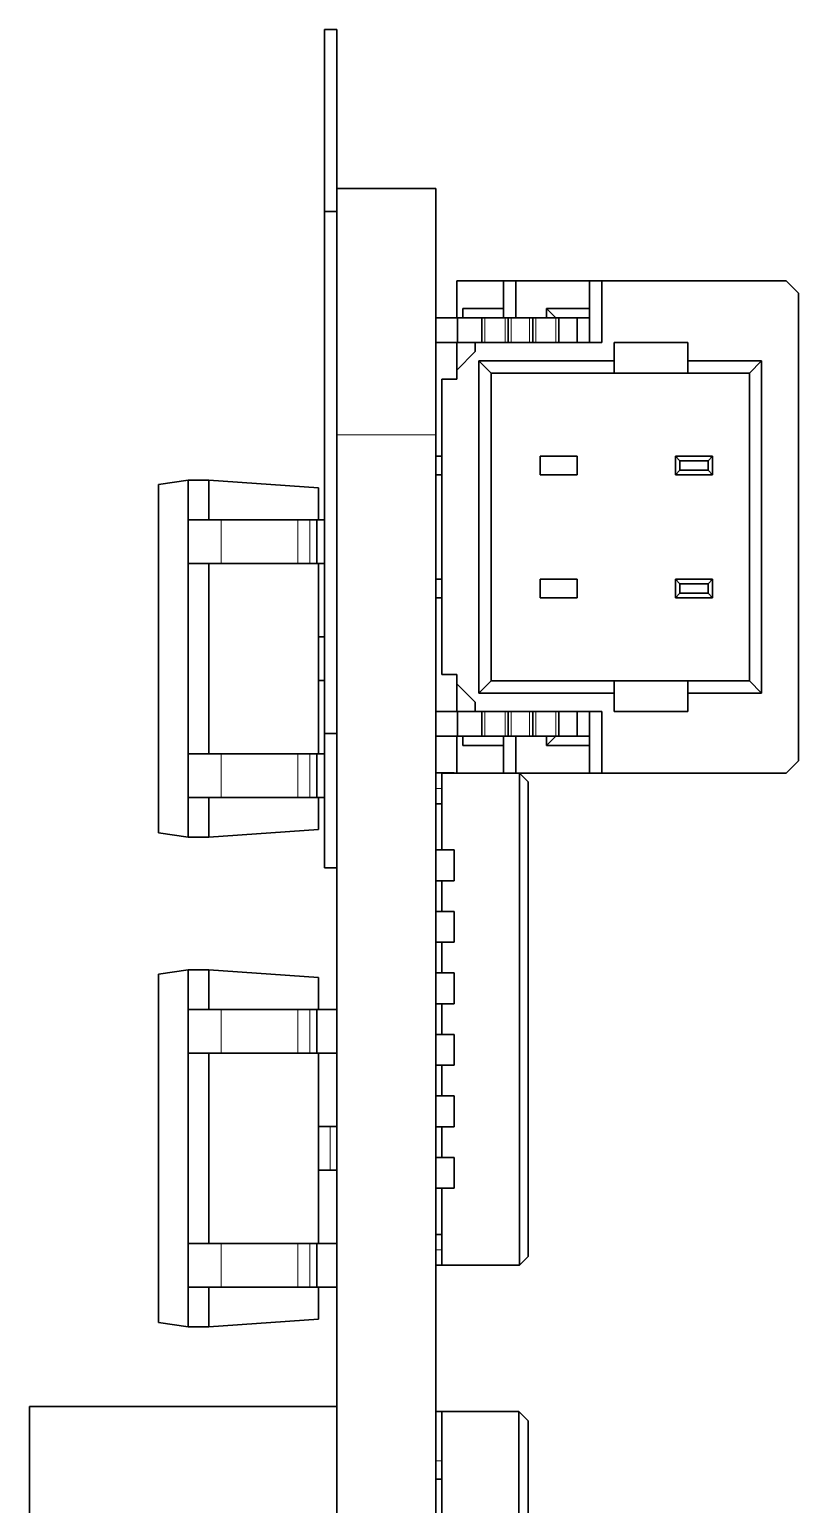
# Model space of a CAD drawing. Extents: x 386 to 1090, y 188 to 736.
# Drawn here: x 583.61 to 589.86, y 621.61 to 633.6 of the extents above; entities that cross this region are included whole.
import ezdxf

# ---------------------------------------------------------------- set-up
doc = ezdxf.new("R2010")
doc.units = 0

msp = doc.modelspace()

# ---------------------------------------------------------------- linework, layer by layer
at = {"color": 7, "lineweight": 35, "ltscale": 0.037001}
msp.add_line((586.008, 632.122), (586.008, 633.602), dxfattribs=at)
at = {"color": 7, "lineweight": 35, "ltscale": 0.002499}
for p, q in [((586.008, 633.602), (586.108, 633.602)), ((586.008, 632.122), (586.108, 632.122)), ((587.463, 631.559), (587.563, 631.559)), ((588.163, 631.559), (588.263, 631.559)), ((588.363, 630.909), (588.363, 630.809)), ((588.963, 630.809), (588.963, 630.909)), ((586.008, 627.88), (586.108, 627.88)), ((587.463, 627.859), (587.563, 627.859)), ((588.263, 627.559), (588.163, 627.559)), ((586.008, 626.789), (586.108, 626.789))]:
    msp.add_line(p, q, dxfattribs=at)
at = {"color": 7, "lineweight": 35, "ltscale": 0.032338}
msp.add_line((586.108, 633.602), (586.108, 632.309), dxfattribs=at)
at = {"color": 7, "lineweight": 35, "ltscale": 0.05}
for p, q in [((586.108, 632.309), (586.108, 630.309)), ((586.913, 632.309), (586.913, 630.309)), ((586.963, 620.369), (586.963, 622.369)), ((587.588, 622.369), (587.588, 620.369))]:
    msp.add_line(p, q, dxfattribs=at)
at = {"color": 7, "lineweight": 35, "ltscale": 0.020126}
msp.add_line((586.108, 632.309), (586.913, 632.309), dxfattribs=at)
at = {"color": 7, "lineweight": 35, "ltscale": 0.106055}
msp.add_line((586.008, 627.88), (586.008, 632.122), dxfattribs=at)
at = {"color": 7, "lineweight": 35, "ltscale": 0.0075}
for p, q in [((587.083, 631.259), (587.083, 631.559)), ((587.463, 631.259), (587.463, 631.559)), ((587.563, 631.559), (587.563, 631.259)), ((588.063, 630.134), (587.763, 630.134)), ((588.063, 630.134), (587.763, 630.134)), ((587.763, 629.984), (588.063, 629.984)), ((587.763, 629.984), (588.063, 629.984)), ((588.063, 629.134), (587.763, 629.134)), ((588.063, 629.134), (587.763, 629.134)), ((587.763, 628.984), (588.063, 628.984)), ((587.763, 628.984), (588.063, 628.984)), ((587.083, 627.859), (587.083, 627.559)), ((587.463, 627.559), (587.463, 627.859)), ((587.563, 627.859), (587.563, 627.559))]:
    msp.add_line(p, q, dxfattribs=at)
at = {"color": 7, "lineweight": 35, "ltscale": 0.0095}
msp.add_line((587.083, 631.559), (587.463, 631.559), dxfattribs=at)
at = {"color": 7, "lineweight": 35, "ltscale": 0.015001}
for p, q in [((587.563, 631.559), (588.163, 631.559)), ((588.363, 631.059), (588.963, 631.059)), ((588.363, 630.809), (588.963, 630.809)), ((588.963, 628.309), (588.363, 628.309)), ((588.963, 628.059), (588.363, 628.059))]:
    msp.add_line(p, q, dxfattribs=at)
at = {"color": 7, "lineweight": 35, "ltscale": 0.0125}
for p, q in [((588.163, 631.059), (588.163, 631.559)), ((588.263, 631.559), (588.263, 631.059)), ((589.463, 630.809), (588.963, 630.809)), ((588.963, 628.309), (589.463, 628.309)), ((588.163, 627.559), (588.163, 628.059)), ((588.263, 628.059), (588.263, 627.559))]:
    msp.add_line(p, q, dxfattribs=at)
at = {"color": 7, "lineweight": 35, "ltscale": 0.0375}
for p, q in [((589.763, 631.559), (588.263, 631.559)), ((589.763, 627.559), (588.263, 627.559))]:
    msp.add_line(p, q, dxfattribs=at)
at = {"color": 7, "lineweight": 35, "ltscale": 0.003536}
for p, q in [((589.863, 631.459), (589.763, 631.559)), ((587.363, 628.309), (587.263, 628.209)), ((589.563, 628.209), (589.463, 628.309))]:
    msp.add_line(p, q, dxfattribs=at)
at = {"color": 7, "lineweight": 35, "ltscale": 0.095}
msp.add_line((589.863, 627.659), (589.863, 631.459), dxfattribs=at)
at = {"color": 7, "lineweight": 35, "ltscale": 0.001874}
for p, q in [((587.133, 631.334), (587.133, 631.259)), ((587.813, 631.334), (587.813, 631.259)), ((587.083, 630.759), (587.083, 630.834))]:
    msp.add_line(p, q, dxfattribs=at)
at = {"color": 7, "lineweight": 35, "ltscale": 0.00825}
for p, q in [((587.463, 631.334), (587.133, 631.334)), ((587.463, 627.859), (587.133, 627.859)), ((587.133, 627.784), (587.463, 627.784))]:
    msp.add_line(p, q, dxfattribs=at)
at = {"color": 7, "lineweight": 35, "ltscale": 0.008751}
for p, q in [((588.163, 631.334), (587.813, 631.334)), ((587.813, 627.784), (588.163, 627.784))]:
    msp.add_line(p, q, dxfattribs=at)
at = {"color": 7, "lineweight": 35, "ltscale": 0.002651}
msp.add_line((587.888, 631.259), (587.813, 631.334), dxfattribs=at)
at = {"color": 7, "lineweight": 35, "ltscale": 0.004375}
for p, q in [((587.088, 631.259), (586.913, 631.259)), ((587.088, 631.059), (586.913, 631.059)), ((587.088, 628.059), (586.913, 628.059)), ((587.088, 627.859), (586.913, 627.859))]:
    msp.add_line(p, q, dxfattribs=at)
at = {"color": 7, "lineweight": 35, "ltscale": 0.005}
for p, q in [((586.913, 631.259), (586.913, 631.059)), ((587.088, 631.259), (587.288, 631.259)), ((587.088, 631.259), (587.088, 631.059)), ((587.288, 631.259), (587.288, 631.059)), ((587.501, 631.259), (587.501, 631.059)), ((587.701, 631.259), (587.701, 631.059)), ((587.913, 631.259), (587.913, 631.059)), ((588.063, 631.259), (588.063, 631.059)), ((588.163, 631.259), (588.163, 631.059)), ((587.088, 631.059), (587.288, 631.059)), ((586.913, 627.859), (586.913, 628.059)), ((587.088, 628.059), (587.288, 628.059)), ((587.088, 627.859), (587.088, 628.059)), ((587.288, 627.859), (587.288, 628.059)), ((587.501, 627.859), (587.501, 628.059)), ((587.701, 627.859), (587.701, 628.059)), ((587.913, 627.859), (587.913, 628.059)), ((588.063, 627.859), (588.063, 628.059)), ((588.163, 627.859), (588.163, 628.059)), ((587.088, 627.859), (587.288, 627.859))]:
    msp.add_line(p, q, dxfattribs=at)
at = {"color": 7, "lineweight": 35, "ltscale": 0.000624084}
for p, q in [((587.288, 631.259), (587.313, 631.259)), ((587.476, 631.259), (587.501, 631.259)), ((587.288, 628.059), (587.313, 628.059)), ((587.476, 628.059), (587.501, 628.059)), ((587.288, 627.859), (587.313, 627.859)), ((587.476, 627.859), (587.501, 627.859))]:
    msp.add_line(p, q, dxfattribs=at)
at = {"color": 7, "lineweight": 13, "ltscale": 0.005}
for p, q in [((587.313, 631.259), (587.313, 631.059)), ((587.476, 631.259), (587.476, 631.059)), ((587.526, 631.259), (587.526, 631.059)), ((587.676, 631.259), (587.676, 631.059)), ((587.726, 631.259), (587.726, 631.059)), ((587.888, 631.259), (587.888, 631.059)), ((587.313, 627.859), (587.313, 628.059)), ((587.476, 627.859), (587.476, 628.059)), ((587.526, 627.859), (587.526, 628.059)), ((587.676, 627.859), (587.676, 628.059)), ((587.726, 627.859), (587.726, 628.059)), ((587.888, 627.859), (587.888, 628.059))]:
    msp.add_line(p, q, dxfattribs=at)
at = {"color": 7, "lineweight": 35, "ltscale": 0.004063}
for p, q in [((587.476, 631.259), (587.313, 631.259)), ((587.476, 628.059), (587.313, 628.059)), ((587.476, 627.859), (587.313, 627.859))]:
    msp.add_line(p, q, dxfattribs=at)
at = {"color": 7, "lineweight": 35, "ltscale": 0.00062561}
for p, q in [((587.526, 631.259), (587.501, 631.259)), ((587.676, 631.259), (587.701, 631.259)), ((587.726, 631.259), (587.701, 631.259)), ((587.888, 631.259), (587.913, 631.259)), ((587.501, 628.059), (587.526, 628.059)), ((587.676, 628.059), (587.701, 628.059)), ((587.726, 628.059), (587.701, 628.059)), ((587.888, 628.059), (587.913, 628.059)), ((587.526, 627.859), (587.501, 627.859)), ((587.676, 627.859), (587.701, 627.859)), ((587.726, 627.859), (587.701, 627.859)), ((587.888, 627.859), (587.913, 627.859))]:
    msp.add_line(p, q, dxfattribs=at)
at = {"color": 7, "lineweight": 35, "ltscale": 0.003749}
for p, q in [((587.676, 631.259), (587.526, 631.259)), ((587.913, 631.259), (588.063, 631.259)), ((587.913, 631.059), (588.063, 631.059)), ((588.363, 628.059), (588.363, 628.209)), ((588.963, 628.209), (588.963, 628.059)), ((587.676, 628.059), (587.526, 628.059)), ((587.913, 628.059), (588.063, 628.059)), ((587.676, 627.859), (587.526, 627.859)), ((587.913, 627.859), (588.063, 627.859)), ((586.913, 627.56), (587.063, 627.56)), ((586.913, 626.934), (587.063, 626.934)), ((586.913, 626.684), (587.063, 626.684)), ((586.913, 626.434), (587.063, 626.434)), ((586.913, 626.184), (587.063, 626.184)), ((586.913, 625.934), (587.063, 625.934)), ((586.913, 625.684), (587.063, 625.684)), ((586.913, 625.434), (587.063, 625.434)), ((586.913, 625.184), (587.063, 625.184)), ((586.913, 624.934), (587.063, 624.934)), ((586.913, 624.684), (587.063, 624.684)), ((586.913, 624.434), (587.063, 624.434)), ((586.913, 624.184), (587.063, 624.184)), ((586.913, 623.558), (587.063, 623.558)), ((586.913, 621.969), (586.913, 621.819))]:
    msp.add_line(p, q, dxfattribs=at)
at = {"color": 7, "lineweight": 35, "ltscale": 0.004062}
for p, q in [((587.888, 631.259), (587.726, 631.259)), ((587.888, 628.059), (587.726, 628.059)), ((587.888, 627.859), (587.726, 627.859))]:
    msp.add_line(p, q, dxfattribs=at)
at = {"color": 7, "lineweight": 35, "ltscale": 0.002501}
for p, q in [((588.163, 631.259), (588.063, 631.259)), ((588.363, 628.309), (588.363, 628.209)), ((588.963, 628.209), (588.963, 628.309)), ((588.163, 628.059), (588.063, 628.059)), ((588.163, 627.859), (588.063, 627.859))]:
    msp.add_line(p, q, dxfattribs=at)
at = {"color": 7, "lineweight": 35, "ltscale": 0.005626}
msp.add_line((587.083, 630.834), (587.083, 631.059), dxfattribs=at)
at = {"color": 7, "lineweight": 35, "ltscale": 0.005303}
msp.add_line((587.083, 630.834), (587.233, 630.984), dxfattribs=at)
at = {"color": 7, "lineweight": 35, "ltscale": 0.025751}
for p, q in [((588.263, 631.059), (587.233, 631.059)), ((588.263, 628.059), (587.233, 628.059))]:
    msp.add_line(p, q, dxfattribs=at)
at = {"color": 7, "lineweight": 35, "ltscale": 0.001875}
for p, q in [((587.233, 630.984), (587.233, 631.059)), ((587.083, 628.359), (587.083, 628.284)), ((587.233, 628.059), (587.233, 628.134)), ((587.133, 627.859), (587.133, 627.784)), ((587.813, 627.859), (587.813, 627.784)), ((587.813, 627.859), (587.888, 627.859))]:
    msp.add_line(p, q, dxfattribs=at)
at = {"color": 7, "lineweight": 35, "ltscale": 0.003751}
for p, q in [((588.363, 630.909), (588.363, 631.059)), ((588.963, 631.059), (588.963, 630.909)), ((586.913, 630.134), (586.913, 629.984)), ((587.763, 630.134), (587.763, 629.984)), ((587.763, 630.134), (587.763, 629.984)), ((588.063, 629.984), (588.063, 630.134)), ((588.063, 629.984), (588.063, 630.134)), ((588.863, 629.984), (588.863, 630.134)), ((589.163, 630.134), (589.163, 629.984)), ((589.163, 629.984), (589.163, 630.134)), ((586.913, 629.134), (586.913, 628.984)), ((587.763, 629.134), (587.763, 628.984)), ((587.763, 629.134), (587.763, 628.984)), ((588.063, 628.984), (588.063, 629.134)), ((588.063, 628.984), (588.063, 629.134)), ((588.863, 628.984), (588.863, 629.134)), ((589.163, 629.134), (589.163, 628.984)), ((589.163, 628.984), (589.163, 629.134))]:
    msp.add_line(p, q, dxfattribs=at)
at = {"color": 7, "lineweight": 35, "ltscale": 0.0675}
for p, q in [((587.263, 628.209), (587.263, 630.909)), ((589.563, 630.909), (589.563, 628.209))]:
    msp.add_line(p, q, dxfattribs=at)
at = {"color": 7, "lineweight": 35, "ltscale": 0.027499}
for p, q in [((587.263, 630.909), (588.363, 630.909)), ((588.363, 628.209), (587.263, 628.209))]:
    msp.add_line(p, q, dxfattribs=at)
at = {"color": 7, "lineweight": 35, "ltscale": 0.003535}
for p, q in [((587.363, 630.809), (587.263, 630.909)), ((589.563, 630.909), (589.463, 630.809)), ((589.763, 627.559), (589.863, 627.659))]:
    msp.add_line(p, q, dxfattribs=at)
at = {"color": 7, "lineweight": 35, "ltscale": 0.014999}
for p, q in [((588.963, 630.909), (589.563, 630.909)), ((589.563, 628.209), (588.963, 628.209))]:
    msp.add_line(p, q, dxfattribs=at)
at = {"color": 7, "lineweight": 35, "ltscale": 0.003}
for p, q in [((587.083, 630.759), (586.963, 630.759)), ((587.083, 628.359), (586.963, 628.359))]:
    msp.add_line(p, q, dxfattribs=at)
at = {"color": 7, "lineweight": 35, "ltscale": 0.060001}
msp.add_line((586.963, 628.359), (586.963, 630.759), dxfattribs=at)
at = {"color": 7, "lineweight": 35, "ltscale": 0.0625}
for p, q in [((587.363, 630.809), (587.363, 628.309)), ((589.463, 628.309), (589.463, 630.809)), ((583.608, 622.409), (586.108, 622.409))]:
    msp.add_line(p, q, dxfattribs=at)
at = {"color": 7, "lineweight": 35, "ltscale": 0.025}
for p, q in [((588.363, 630.809), (587.363, 630.809)), ((587.363, 628.309), (588.363, 628.309))]:
    msp.add_line(p, q, dxfattribs=at)
at = {"color": 7, "lineweight": 35}
for p, q in [((586.108, 601.309), (586.108, 630.309)), ((586.913, 601.309), (586.913, 630.309))]:
    msp.add_line(p, q, dxfattribs=at)
at = {"color": 7, "lineweight": 13, "ltscale": 0.020126}
msp.add_line((586.108, 630.309), (586.913, 630.309), dxfattribs=at)
at = {"color": 7, "lineweight": 35, "ltscale": 0.00125}
for p, q in [((586.963, 630.134), (586.913, 630.134)), ((586.963, 629.984), (586.913, 629.984)), ((586.963, 629.134), (586.913, 629.134)), ((586.963, 628.984), (586.913, 628.984)), ((586.963, 627.309), (586.913, 627.309)), ((586.963, 627.309), (586.913, 627.309)), ((586.963, 627.309), (586.913, 627.309)), ((586.963, 627.309), (586.913, 627.309)), ((586.963, 627.309), (586.913, 627.309)), ((586.963, 627.309), (586.913, 627.309)), ((586.963, 623.809), (586.913, 623.809)), ((586.913, 622.369), (586.963, 622.369)), ((586.963, 621.819), (586.913, 621.819)), ((586.963, 621.819), (586.913, 621.819)), ((586.963, 621.819), (586.913, 621.819)), ((586.963, 621.819), (586.913, 621.819)), ((586.963, 621.819), (586.913, 621.819)), ((586.963, 621.819), (586.913, 621.819))]:
    msp.add_line(p, q, dxfattribs=at)
at = {"color": 7, "lineweight": 35, "ltscale": 0.007501}
for p, q in [((588.863, 630.134), (589.163, 630.134)), ((589.163, 629.984), (588.863, 629.984)), ((588.863, 629.984), (589.163, 629.984)), ((588.863, 629.134), (589.163, 629.134)), ((589.163, 628.984), (588.863, 628.984)), ((588.863, 628.984), (589.163, 628.984))]:
    msp.add_line(p, q, dxfattribs=at)
at = {"color": 7, "lineweight": 35, "ltscale": 0.001288}
for p, q in [((588.899, 630.097), (588.863, 630.134)), ((589.127, 630.097), (589.163, 630.134)), ((588.899, 629.097), (588.863, 629.134)), ((589.127, 629.097), (589.163, 629.134))]:
    msp.add_line(p, q, dxfattribs=at)
at = {"color": 7, "lineweight": 35, "ltscale": 0.001287}
for p, q in [((588.863, 629.984), (588.899, 630.02)), ((589.163, 629.984), (589.127, 630.02)), ((588.863, 628.984), (588.899, 629.02)), ((589.163, 628.984), (589.127, 629.02))]:
    msp.add_line(p, q, dxfattribs=at)
at = {"color": 7, "lineweight": 35, "ltscale": 0.00193}
for p, q in [((588.899, 630.097), (588.899, 630.02)), ((589.127, 630.02), (589.127, 630.097)), ((588.899, 629.097), (588.899, 629.02)), ((589.127, 629.02), (589.127, 629.097))]:
    msp.add_line(p, q, dxfattribs=at)
at = {"color": 7, "lineweight": 35, "ltscale": 0.005679}
for p, q in [((589.127, 630.097), (588.899, 630.097)), ((588.899, 630.02), (589.127, 630.02)), ((589.127, 629.097), (588.899, 629.097)), ((588.899, 629.02), (589.127, 629.02))]:
    msp.add_line(p, q, dxfattribs=at)
at = {"color": 7, "lineweight": 35, "ltscale": 0.006059}
for p, q in [((584.658, 629.905), (584.898, 629.939)), ((584.658, 627.073), (584.898, 627.039)), ((584.658, 625.925), (584.898, 625.959)), ((584.658, 623.093), (584.898, 623.059))]:
    msp.add_line(p, q, dxfattribs=at)
at = {"color": 7, "lineweight": 35, "ltscale": 0.070813}
for p, q in [((584.658, 627.073), (584.658, 629.905)), ((584.658, 623.093), (584.658, 625.925))]:
    msp.add_line(p, q, dxfattribs=at)
at = {"color": 7, "lineweight": 35, "ltscale": 0.00425}
for p, q in [((584.898, 629.939), (585.068, 629.939)), ((584.898, 627.039), (585.068, 627.039)), ((584.898, 625.959), (585.068, 625.959)), ((584.898, 623.059), (585.068, 623.059))]:
    msp.add_line(p, q, dxfattribs=at)
at = {"color": 7, "lineweight": 35, "ltscale": 0.008063}
for p, q in [((584.898, 629.616), (584.898, 629.939)), ((585.068, 629.616), (585.068, 629.939)), ((584.898, 627.039), (584.898, 627.361)), ((585.068, 627.039), (585.068, 627.361)), ((584.898, 625.636), (584.898, 625.959)), ((585.068, 625.636), (585.068, 625.959)), ((584.898, 623.059), (584.898, 623.381)), ((585.068, 623.059), (585.068, 623.381))]:
    msp.add_line(p, q, dxfattribs=at)
at = {"color": 7, "lineweight": 35, "ltscale": 0.022305}
for p, q in [((585.958, 629.877), (585.068, 629.939)), ((585.958, 627.101), (585.068, 627.039)), ((585.958, 625.897), (585.068, 625.959)), ((585.958, 623.121), (585.068, 623.059))]:
    msp.add_line(p, q, dxfattribs=at)
at = {"color": 7, "lineweight": 35, "ltscale": 0.006506}
for p, q in [((585.958, 629.877), (585.958, 629.616)), ((585.958, 627.361), (585.958, 627.101))]:
    msp.add_line(p, q, dxfattribs=at)
at = {"color": 7, "lineweight": 35, "ltscale": 0.00675}
for p, q in [((584.898, 629.616), (585.168, 629.616)), ((585.168, 629.261), (584.898, 629.261)), ((585.168, 627.716), (584.898, 627.716)), ((585.168, 627.361), (584.898, 627.361)), ((584.898, 625.636), (585.168, 625.636)), ((585.168, 625.281), (584.898, 625.281)), ((585.168, 623.736), (584.898, 623.736)), ((585.168, 623.381), (584.898, 623.381))]:
    msp.add_line(p, q, dxfattribs=at)
at = {"color": 7, "lineweight": 35, "ltscale": 0.008876}
for p, q in [((584.898, 629.261), (584.898, 629.616)), ((585.944, 629.261), (585.944, 629.616))]:
    msp.add_line(p, q, dxfattribs=at)
at = {"color": 7, "lineweight": 13, "ltscale": 0.008876}
for p, q in [((585.168, 629.261), (585.168, 629.616)), ((585.792, 629.261), (585.792, 629.616)), ((585.889, 629.261), (585.889, 629.616))]:
    msp.add_line(p, q, dxfattribs=at)
at = {"color": 7, "lineweight": 35, "ltscale": 0.015601}
for p, q in [((585.168, 629.616), (585.792, 629.616)), ((585.168, 629.261), (585.792, 629.261)), ((585.168, 627.716), (585.792, 627.716)), ((585.168, 627.361), (585.792, 627.361)), ((585.168, 625.636), (585.792, 625.636)), ((585.168, 625.281), (585.792, 625.281)), ((585.168, 623.736), (585.792, 623.736)), ((585.168, 623.381), (585.792, 623.381))]:
    msp.add_line(p, q, dxfattribs=at)
at = {"color": 7, "lineweight": 35, "ltscale": 0.002414}
for p, q in [((585.792, 629.616), (585.889, 629.616)), ((585.792, 629.261), (585.889, 629.261)), ((585.792, 627.716), (585.889, 627.716)), ((585.792, 627.361), (585.889, 627.361)), ((585.792, 625.636), (585.889, 625.636)), ((585.792, 625.281), (585.889, 625.281)), ((585.792, 623.736), (585.889, 623.736)), ((585.792, 623.381), (585.889, 623.381))]:
    msp.add_line(p, q, dxfattribs=at)
at = {"color": 7, "lineweight": 35, "ltscale": 0.001379}
for p, q in [((585.889, 629.616), (585.944, 629.616)), ((585.889, 629.261), (585.944, 629.261)), ((585.889, 627.716), (585.944, 627.716)), ((585.889, 627.361), (585.944, 627.361)), ((585.889, 625.636), (585.944, 625.636)), ((585.889, 625.281), (585.944, 625.281)), ((585.889, 623.736), (585.944, 623.736)), ((585.889, 623.381), (585.944, 623.381))]:
    msp.add_line(p, q, dxfattribs=at)
at = {"color": 7, "lineweight": 35, "ltscale": 0.001605}
for p, q in [((585.944, 629.616), (586.008, 629.616)), ((585.944, 629.261), (586.008, 629.261)), ((585.944, 627.716), (586.008, 627.716)), ((585.944, 627.361), (586.008, 627.361))]:
    msp.add_line(p, q, dxfattribs=at)
at = {"color": 7, "lineweight": 35, "ltscale": 0.038625}
for p, q in [((584.898, 627.716), (584.898, 629.261)), ((585.068, 627.716), (585.068, 629.261)), ((585.958, 629.261), (585.958, 627.716)), ((584.898, 623.736), (584.898, 625.281)), ((585.068, 623.736), (585.068, 625.281)), ((585.958, 625.281), (585.958, 623.736))]:
    msp.add_line(p, q, dxfattribs=at)
at = {"color": 7, "lineweight": 35, "ltscale": 0.001244}
for p, q in [((585.958, 628.666), (586.008, 628.666)), ((585.958, 628.311), (586.008, 628.311))]:
    msp.add_line(p, q, dxfattribs=at)
at = {"color": 7, "lineweight": 35, "ltscale": 0.005624}
msp.add_line((587.083, 628.284), (587.083, 628.059), dxfattribs=at)
at = {"color": 7, "lineweight": 35, "ltscale": 0.005302}
msp.add_line((587.233, 628.134), (587.083, 628.284), dxfattribs=at)
at = {"color": 7, "lineweight": 35, "ltscale": 0.027283}
msp.add_line((586.008, 626.789), (586.008, 627.88), dxfattribs=at)
at = {"color": 7, "lineweight": 35, "ltscale": 0.00625}
for p, q in [((587.563, 627.859), (587.813, 627.859)), ((586.913, 626.684), (586.913, 626.934)), ((587.063, 626.684), (587.063, 626.934)), ((586.913, 626.434), (586.913, 626.684)), ((586.963, 626.434), (586.963, 626.684)), ((586.913, 626.184), (586.913, 626.434)), ((587.063, 626.184), (587.063, 626.434)), ((586.913, 625.934), (586.913, 626.184)), ((586.963, 625.934), (586.963, 626.184)), ((586.913, 625.684), (586.913, 625.934)), ((587.063, 625.684), (587.063, 625.934)), ((586.913, 625.434), (586.913, 625.684)), ((586.963, 625.434), (586.963, 625.684)), ((586.913, 625.184), (586.913, 625.434)), ((587.063, 625.184), (587.063, 625.434)), ((586.913, 624.934), (586.913, 625.184)), ((586.963, 624.934), (586.963, 625.184)), ((586.913, 624.684), (586.913, 624.934)), ((587.063, 624.684), (587.063, 624.934)), ((586.913, 624.434), (586.913, 624.684)), ((586.963, 624.434), (586.963, 624.684)), ((586.913, 624.184), (586.913, 624.434)), ((587.063, 624.184), (587.063, 624.434))]:
    msp.add_line(p, q, dxfattribs=at)
at = {"color": 7, "lineweight": 35, "ltscale": 0.002652}
for p, q in [((587.813, 627.784), (587.888, 627.859)), ((587.588, 622.369), (587.663, 622.294))]:
    msp.add_line(p, q, dxfattribs=at)
at = {"color": 7, "lineweight": 35, "ltscale": 0.006876}
msp.add_line((588.163, 627.859), (587.888, 627.859), dxfattribs=at)
at = {"color": 7, "lineweight": 35, "ltscale": 0.008875}
for p, q in [((584.898, 627.361), (584.898, 627.716)), ((585.944, 627.361), (585.944, 627.716)), ((584.898, 625.281), (584.898, 625.636)), ((585.944, 625.281), (585.944, 625.636)), ((584.898, 623.381), (584.898, 623.736)), ((585.944, 623.381), (585.944, 623.736))]:
    msp.add_line(p, q, dxfattribs=at)
at = {"color": 7, "lineweight": 13, "ltscale": 0.008875}
for p, q in [((585.168, 627.361), (585.168, 627.716)), ((585.792, 627.361), (585.792, 627.716)), ((585.889, 627.361), (585.889, 627.716)), ((585.168, 625.281), (585.168, 625.636)), ((585.792, 625.281), (585.792, 625.636)), ((585.889, 625.281), (585.889, 625.636)), ((586.053, 624.331), (586.053, 624.686)), ((585.168, 623.381), (585.168, 623.736)), ((585.792, 623.381), (585.792, 623.736)), ((585.889, 623.381), (585.889, 623.736))]:
    msp.add_line(p, q, dxfattribs=at)
at = {"color": 7, "lineweight": 35, "ltscale": 0.002502}
msp.add_line((586.963, 627.559), (587.063, 627.559), dxfattribs=at)
at = {"color": 7, "lineweight": 35, "ltscale": 0.003125}
for p, q in [((586.963, 627.434), (586.963, 627.559)), ((586.963, 627.434), (586.963, 627.309)), ((586.963, 623.809), (586.963, 623.684)), ((586.963, 623.559), (586.963, 623.684))]:
    msp.add_line(p, q, dxfattribs=at)
at = {"color": 7, "lineweight": 35, "ltscale": 0.01575}
for p, q in [((586.963, 627.557), (587.593, 627.557)), ((586.963, 623.559), (587.593, 623.559))]:
    msp.add_line(p, q, dxfattribs=at)
at = {"color": 7, "lineweight": 35, "ltscale": 0.015575}
msp.add_line((586.963, 626.934), (586.963, 627.557), dxfattribs=at)
at = {"color": 7, "lineweight": 35, "ltscale": 0.01425}
msp.add_line((587.593, 627.559), (588.163, 627.559), dxfattribs=at)
at = {"color": 7, "lineweight": 35, "ltscale": 0.002475}
for p, q in [((587.663, 627.487), (587.593, 627.557)), ((587.663, 623.629), (587.593, 623.559))]:
    msp.add_line(p, q, dxfattribs=at)
at = {"color": 7, "lineweight": 35, "ltscale": 0.09995}
msp.add_line((587.593, 627.557), (587.593, 623.559), dxfattribs=at)
at = {"color": 7, "lineweight": 35, "ltscale": 0.096449}
msp.add_line((587.663, 623.629), (587.663, 627.487), dxfattribs=at)
at = {"color": 7, "lineweight": 13, "ltscale": 0.00125}
for p, q in [((586.963, 627.434), (586.913, 627.434)), ((586.963, 623.684), (586.913, 623.684)), ((586.913, 621.969), (586.963, 621.969))]:
    msp.add_line(p, q, dxfattribs=at)
at = {"color": 7, "lineweight": 35, "ltscale": 0.006508}
for p, q in [((585.958, 625.897), (585.958, 625.636)), ((585.958, 623.381), (585.958, 623.121))]:
    msp.add_line(p, q, dxfattribs=at)
at = {"color": 7, "lineweight": 35, "ltscale": 0.004105}
for p, q in [((585.944, 625.636), (586.108, 625.636)), ((585.944, 625.281), (586.108, 625.281)), ((585.944, 623.736), (586.108, 623.736)), ((585.944, 623.381), (586.108, 623.381))]:
    msp.add_line(p, q, dxfattribs=at)
at = {"color": 7, "lineweight": 35, "ltscale": 0.002365}
for p, q in [((585.958, 624.686), (586.053, 624.686)), ((585.958, 624.331), (586.053, 624.331))]:
    msp.add_line(p, q, dxfattribs=at)
at = {"color": 7, "lineweight": 35, "ltscale": 0.001378}
for p, q in [((586.108, 624.686), (586.053, 624.686)), ((586.108, 624.331), (586.053, 624.331))]:
    msp.add_line(p, q, dxfattribs=at)
at = {"color": 7, "lineweight": 35, "ltscale": 0.015625}
for p, q in [((586.963, 623.559), (586.963, 624.184)), ((587.588, 622.369), (586.963, 622.369))]:
    msp.add_line(p, q, dxfattribs=at)
at = {"color": 7, "lineweight": 35, "ltscale": 0.4}
msp.add_line((583.608, 606.409), (583.608, 622.409), dxfattribs=at)
at = {"color": 7, "lineweight": 35, "ltscale": 0.010001}
msp.add_line((586.913, 621.969), (586.913, 622.369), dxfattribs=at)
at = {"color": 7, "lineweight": 35, "ltscale": 0.046249}
msp.add_line((587.663, 620.444), (587.663, 622.294), dxfattribs=at)

doc.saveas('drawing.dxf')
